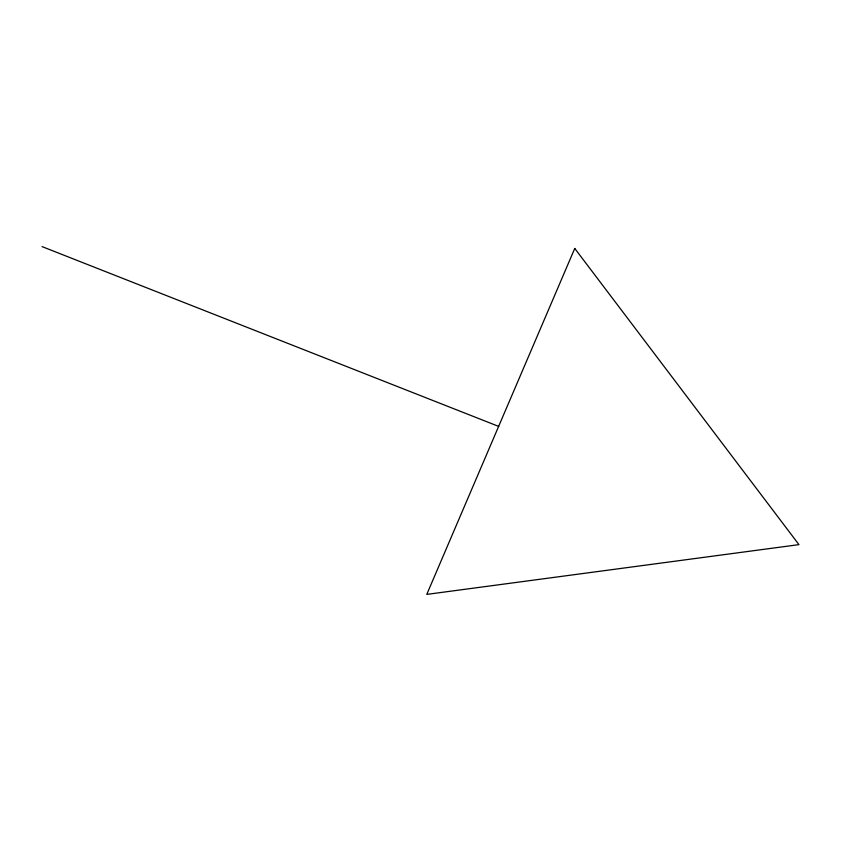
<?xml version="1.0" encoding="UTF-8"?>
<svg xmlns="http://www.w3.org/2000/svg" width="841" height="841" viewBox="0 0 841 841"><rect width="100%" height="100%" fill="white"/><g stroke="black" fill="none" stroke-linecap="round" stroke-linejoin="round"><path stroke-width="1.26" d="M42.05 246.602L498.639 426.387M574.75 248.442L426.776 594.398L798.95 544.632L574.75 248.442"/></g></svg>
